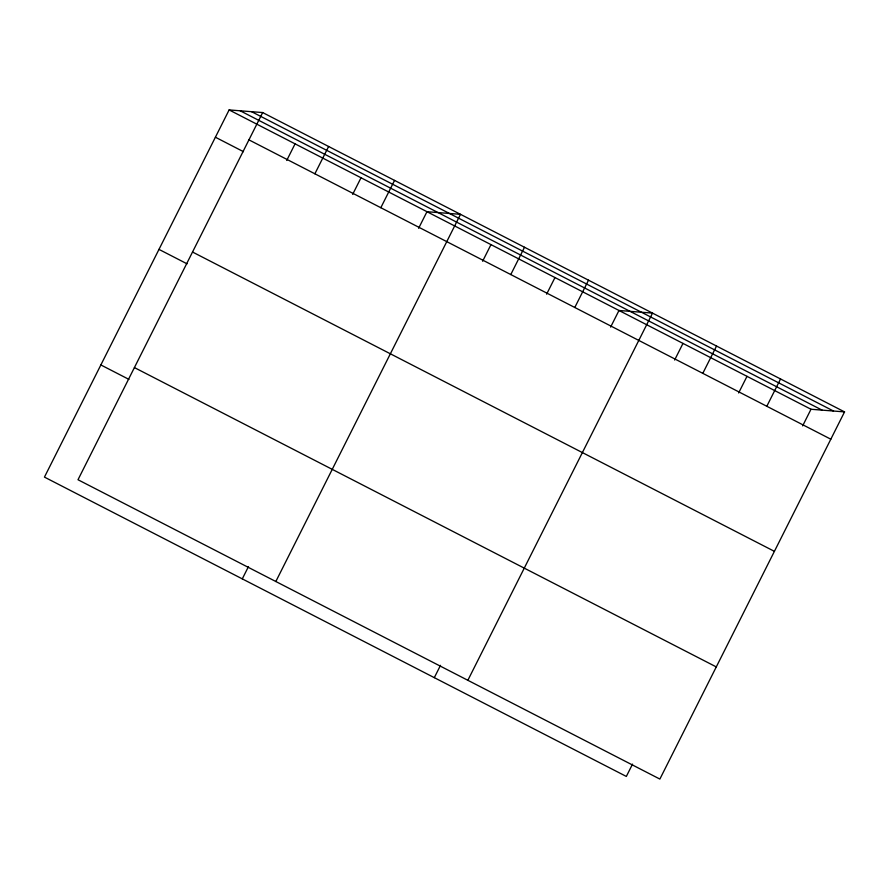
<?xml version="1.0" encoding="UTF-8"?>
<svg xmlns="http://www.w3.org/2000/svg" width="889" height="889" viewBox="0 0 889 889"><rect width="100%" height="100%" fill="white"/><g stroke="black" fill="none" stroke-linecap="round" stroke-linejoin="round"><path stroke-width="1.33" d="M262.666 112.559L77.999 479.738L659.871 779.075L844.55 411.896L262.666 112.559L229.129 109.925L44.45 477.104L626.334 776.441L632.535 764.118M286.714 160.465L295.07 143.851M314.884 173.777L328.619 146.474M352.655 194.391L361.012 177.778M380.825 207.704L394.56 180.4M242.286 578.883L248.487 566.56M418.608 228.317L426.964 211.704L460.502 214.327L275.834 581.506M482.616 261.244L490.972 244.631M510.786 274.557L524.51 247.253M546.624 294.17L554.98 277.557M574.794 307.483L588.518 280.179M434.31 677.662L440.511 665.339M610.621 327.096L618.988 310.483L652.526 313.106L467.858 680.296M674.629 360.034L682.996 343.41M702.799 373.347L716.534 346.043M738.637 392.96L747.004 376.336M766.807 406.273L780.542 378.97M802.645 425.887L811.001 409.262L844.55 411.896M251.598 111.692L833.482 411.029M240.197 110.792L822.081 410.129M229.129 109.925L811.001 409.262M248.931 139.862L830.815 439.199M215.394 137.228L243.475 151.675M192.524 252.02L774.408 551.358M158.975 249.387L187.068 263.833M134.406 367.579L716.29 666.917M100.857 364.946L128.949 379.392"/></g></svg>
